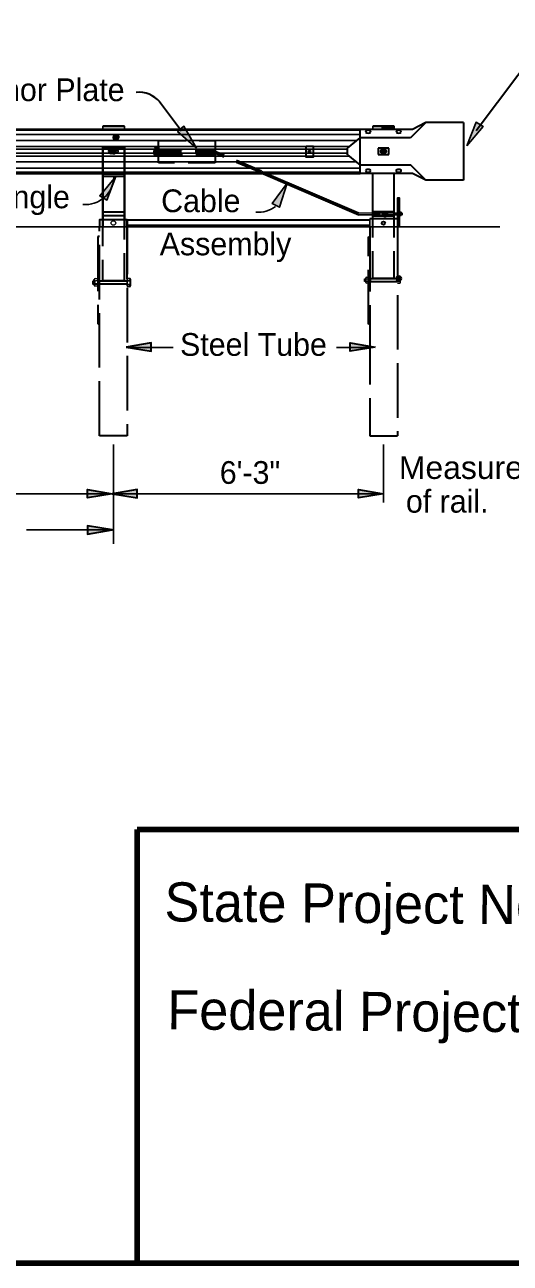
# Model space of a CAD drawing. Extents: x -8731 to 1831, y -66526 to -56618.
# Drawn here: x 1283 to 1503, y -66486 to -65928 of the extents above; entities that cross this region are included whole.
import ezdxf

# ---------------------------------------------------------------- set-up
doc = ezdxf.new("R2010")
doc.units = 0
doc.header["$LTSCALE"] = 4.1
doc.header["$PDMODE"] = 32
doc.header["$PDSIZE"] = 2.05
doc.linetypes.add('LONG_DASHED', pattern=[7.5, 6, -1.5])
doc.linetypes.add('MEDIUM_DASHED', pattern=[4.5, 3, -1.5])
doc.layers.add('1', color=7, linetype='Continuous', lineweight=25)
doc.layers.add('3', color=7, linetype='Continuous', lineweight=40)

msp = doc.modelspace()

# ---------------------------------------------------------------- hatches: boundary and pattern name
at = {"layer": '1'}
for points in [[(1360.98, -65983.28), (1355.38, -65973.34), (1352.46, -65975.68)], [(1483.28, -65982.18), (1490.64, -65973.48), (1487.42, -65971.56)], [(1324.56, -65995.96), (1320.58, -66006.66), (1317.32, -66004.8)], [(1402.06, -65999.08), (1398.52, -66009.92), (1395.18, -66008.2)], [(1329.28, -66072.98), (1340.54, -66074.82), (1340.54, -66071.08)], [(1441.72, -66072.98), (1430.46, -66074.82), (1430.46, -66071.08)], [(1322.98, -66139.24), (1311.72, -66141.08), (1311.72, -66137.32)], [(1323.02, -66139.24), (1334.28, -66141.08), (1334.28, -66137.32)], [(1445.46, -66139.24), (1434.22, -66141.08), (1434.22, -66137.32)], [(1322.98, -66155.56), (1311.72, -66153.72), (1311.72, -66157.46)]]:
    msp.add_hatch(color=256, dxfattribs=at).paths.add_polyline_path(points)

# ---------------------------------------------------------------- linework, layer by layer
at = {"layer": '1', "lineweight": 100}
for q in [(1779.98, -66290.8), (1334.26, -66486.48)]:
    msp.add_line((1334.26, -66290.8), q, dxfattribs=at)
at = {"layer": '1', "lineweight": 70}
msp.add_line((1779.98, -66486.48), (1139.82, -66486.48), dxfattribs=at)
at = {"layer": '1', "lineweight": 100}
msp.add_lwpolyline([(287.74, -65468.56), (287.74, -66486.48), (1778.5, -66486.48)], dxfattribs=at)
at = {"layer": '1'}
for points in [[(1360.98, -65983.28), (1355.38, -65973.34), (1352.46, -65975.68)], [(1483.28, -65982.18), (1490.64, -65973.48), (1487.42, -65971.56)], [(1324.56, -65995.96), (1320.58, -66006.66), (1317.32, -66004.8)], [(1402.06, -65999.08), (1398.52, -66009.92), (1395.18, -66008.2)]]:
    msp.add_lwpolyline(points, close=True, dxfattribs=at)
at = {"layer": '1', "lineweight": 35}
for points in [[(1329.28, -66072.98), (1340.54, -66074.82), (1340.54, -66071.08)], [(1441.72, -66072.98), (1430.46, -66074.82), (1430.46, -66071.08)], [(1322.98, -66139.24), (1311.72, -66141.08), (1311.72, -66137.32)], [(1323.02, -66139.24), (1334.28, -66141.08), (1334.28, -66137.32)], [(1445.46, -66139.24), (1434.22, -66141.08), (1434.22, -66137.32)], [(1322.98, -66155.56), (1311.72, -66153.72), (1311.72, -66157.46)]]:
    msp.add_lwpolyline(points, close=True, dxfattribs=at)
at = {"layer": '3', "lineweight": 35}
for p, q in [((1518.76, -65933.68), (1487.48, -65975.38)), ((1344.38, -65962.18), (1354.3, -65975.38)), ((1458.66, -65974.8), (1435, -65974.8)), ((1435, -65994.68), (1435, -65974.8)), ((1450.4, -65973.98), (1444.58, -65973.98)), ((1464.66, -65971.72), (1457.82, -65978.58)), ((1464.66, -65971.72), (1458.66, -65974.8)), ((1481.72, -65971.72), (1464.66, -65971.72)), ((1481.72, -65971.72), (1481.72, -65997.72)), ((1429.26, -65983.28), (1435.04, -65978.58)), ((1457.82, -65978.62), (1435.04, -65978.58)), ((1429.26, -65986.22), (1429.26, -65983.28)), ((1429.26, -65986.22), (1435.04, -65990.94)), ((1457.88, -65990.98), (1435.04, -65990.94)), ((1464.66, -65997.72), (1457.88, -65990.94)), ((1390.32, -65994.4), (1434.34, -66013.28)), ((1390.62, -65993.76), (1434.3, -66012.48)), ((1458.58, -65994.68), (1435, -65994.68)), ((1440.66, -66018.76), (1440.66, -65994.68)), ((1450.4, -66018.76), (1450.4, -65994.68)), ((1464.66, -65997.72), (1458.58, -65994.68)), ((1481.72, -65997.72), (1464.66, -65997.72)), ((1329.78, -66015.52), (1439.4, -66015.52)), ((1451.82, -66015.18), (1439.4, -66015.18)), ((1453.58, -66012.28), (1453.58, -66012.54)), ((1329.78, -66018.06), (1439.4, -66018.06)), ((1314.82, -66045), (1314.82, -66042.56)), ((1329.78, -66042.98), (1330.9, -66042.98)), ((1331.24, -66045.16), (1331.24, -66042.44)), ((1316.5, -66044.64), (1315.36, -66044.64)), ((1329.78, -66044.76), (1330.9, -66044.76)), ((1439.42, -66062.8), (1439.42, -66065.44))]:
    msp.add_line(p, q, dxfattribs=at)
at = {"layer": '3'}
for p, q in [((400.6, -65974.8), (1435, -65974.8)), ((1435, -65975), (400.6, -65975)), ((1318.78, -65973.28), (1328.52, -65973.28)), ((1318.78, -65973.28), (1328.52, -65973.28)), ((1440.66, -65973.28), (1450.4, -65973.28)), ((1435, -65994.24), (400.6, -65994.24)), ((400.6, -65994.68), (1435, -65994.68)), ((1318.78, -66018.76), (1318.78, -65994.68)), ((1328.52, -66018.76), (1328.52, -65994.72))]:
    msp.add_line(p, q, dxfattribs=at)
at = {"layer": '3', "lineweight": 25}
for p, q in [((1318.78, -65974.7), (1318.78, -65973.28)), ((1318.78, -65974.7), (1318.78, -65973.28)), ((1328.52, -65974.7), (1328.52, -65973.28)), ((1328.52, -65974.7), (1328.52, -65973.28)), ((1440.66, -65974.7), (1440.66, -65973.28)), ((1450.4, -65974.7), (1450.4, -65973.28)), ((400.6, -65977.04), (1435, -65977.04)), ((400.6, -65979.84), (1433.48, -65979.84)), ((400.6, -65982.48), (1430.26, -65982.48)), ((400.6, -65983.72), (1429.26, -65983.72)), ((400.6, -65985.56), (1429.26, -65985.56)), ((400.6, -65986.8), (1429.98, -65986.8)), ((1322.22, -65984.04), (1325.08, -65984.04)), ((1322.22, -65985.24), (1325.08, -65985.24)), ((400.6, -65989.44), (1433.2, -65989.44)), ((400.6, -65992.24), (1434.96, -65992.24)), ((1318.78, -65996), (1318.78, -65994.58)), ((1318.78, -65994.68), (1328.52, -65994.68)), ((1318.78, -65995.08), (1328.52, -65995.08)), ((1440.66, -66012.54), (1434.3, -66012.48)), ((1440.66, -66013.28), (1434.34, -66013.28)), ((1439.4, -66015.18), (1439.4, -66018.76)), ((1451.86, -66012.56), (1450.44, -66012.56)), ((1451.86, -66013.26), (1450.44, -66013.26)), ((1452.94, -66013.72), (1452.84, -66013.72)), ((1453.46, -66012.54), (1452.94, -66012.54)), ((1453.48, -66013.26), (1452.94, -66013.26)), ((1453.46, -66013.62), (1452.94, -66013.62)), ((1453.58, -66012.54), (1453.58, -66012.72)), ((1453.58, -66012.7), (1453.58, -66013.46)), ((1453.62, -66013.26), (1453.58, -66013.26)), ((400.6, -66018.76), (1498.16, -66018.76)), ((1329.78, -66073.24), (1350.5, -66073.24)), ((1424.26, -66073.24), (1439.32, -66073.24)), ((1323.48, -66116.92), (1323.48, -66161.8)), ((1445.58, -66116.92), (1445.58, -66143.14)), ((1284.26, -66155.56), (1323.48, -66155.56))]:
    msp.add_line(p, q, dxfattribs=at)
at = {"layer": '3', "linetype": 'LONG_DASHED'}
for p, q in [((1318.78, -65994.68), (1318.78, -65982.9)), ((1328.52, -65994.68), (1328.52, -65982.9))]:
    msp.add_line(p, q, dxfattribs=at)
at = {"layer": '3', "linetype": 'LONG_DASHED', "lineweight": 25}
msp.add_line((1318.78, -65982.9), (1328.52, -65982.9), dxfattribs=at)
at = {"layer": '3', "linetype": 'MEDIUM_DASHED', "lineweight": 13}
for p, q in [((1341.74, -65984.36), (1341.76, -65984.36)), ((1342.18, -65986.42), (1342.16, -65986.42)), ((1369.32, -65984.32), (1369.46, -65984.32)), ((1369.32, -65985.12), (1369.46, -65985.12)), ((1440.66, -66012.54), (1443.62, -66012.54)), ((1443.62, -66013.28), (1440.66, -66013.28)), ((1450.4, -66013.76), (1440.66, -66013.76)), ((1443.74, -66012.32), (1443.62, -66012.54)), ((1443.62, -66012.54), (1443.62, -66013.28)), ((1443.74, -66013.56), (1443.62, -66013.28)), ((1446.3, -66013.28), (1446.14, -66013.52)), ((1450.4, -66012.56), (1446.3, -66012.56)), ((1450.44, -66013.26), (1446.32, -66013.26)), ((1452.84, -66012.56), (1451.86, -66012.56)), ((1452.84, -66013.26), (1451.86, -66013.26)), ((1316.38, -66044.72), (1316.36, -66044.72)), ((1317.64, -66044.6), (1316.5, -66044.6))]:
    msp.add_line(p, q, dxfattribs=at)
at = {"layer": '3', "linetype": 'MEDIUM_DASHED', "lineweight": 35}
for p, q in [((1342.02, -65984.42), (1368.36, -65984.32)), ((1342.02, -65985.2), (1368.02, -65985.12)), ((1342.04, -65986.28), (1342.04, -65983.44)), ((1342.34, -65983.72), (1369.46, -65983.62)), ((1342.34, -65985.96), (1369.46, -65985.88)), ((1390.42, -65994.44), (1368.02, -65984.96)), ((1390.48, -65993.68), (1368.3, -65984.26)), ((1328.46, -66012.1), (1318.78, -66012.1)), ((1328.46, -66013.76), (1318.78, -66013.76)), ((1450.4, -66011.94), (1440.66, -66011.94)), ((1450.4, -66012.1), (1440.66, -66012.1)), ((1450.4, -66013.9), (1440.66, -66013.9)), ((1444.9, -66013.28), (1444.88, -66013.28)), ((1446.3, -66012.54), (1446.14, -66012.28)), ((1446.3, -66012.54), (1446.3, -66013.28)), ((1440.66, -66041.96), (1440.66, -66018.76)), ((1450.4, -66041.96), (1450.4, -66018.76))]:
    msp.add_line(p, q, dxfattribs=at)
at = {"layer": '3', "lineweight": 13}
for p, q in [((1367.42, -65985.04), (1367.26, -65984.96)), ((1368.16, -65984.24), (1368.22, -65984.26)), ((1368.36, -65984.32), (1368.38, -65984.36)), ((1440.5, -66015.18), (1440.42, -66015.18)), ((1316.44, -66043.18), (1315.34, -66043.18)), ((1329.78, -66043.14), (1329.74, -66043.14)), ((1329.78, -66045.42), (1329.78, -66042.28)), ((1329.78, -66042.28), (1329.78, -66045.6)), ((1437.54, -66043.88), (1437.54, -66041.72)), ((1437.78, -66042.2), (1438.6, -66042.2)), ((1438.6, -66043.48), (1437.8, -66043.48)), ((1451.94, -66042.08), (1452.98, -66042.08)), ((1451.94, -66043.44), (1452.98, -66043.44)), ((1453.26, -66043.9), (1453.26, -66041.64)), ((1316.46, -66045.5), (1315.28, -66045.5)), ((1329.78, -66045.62), (1330.84, -66045.62)), ((1451.94, -66044.16), (1452.98, -66044.16))]:
    msp.add_line(p, q, dxfattribs=at)
at = {"layer": '3', "linetype": 'LONG_DASHED', "lineweight": 35}
for p, q in [((1329.78, -66042.28), (1329.78, -66018.74)), ((1439.4, -66018.76), (1439.4, -66023.32)), ((1451.86, -66018.78), (1451.86, -66113.02)), ((1439.32, -66065.24), (1439.32, -66113.02)), ((1439.32, -66113.02), (1451.86, -66113.02))]:
    msp.add_line(p, q, dxfattribs=at)
at = {"layer": '3', "linetype": 'MEDIUM_DASHED', "lineweight": 35}
for points in [[(1369.54, -65979.76), (1369.54, -65989.92), (1343.86, -65989.92), (1343.86, -65979.76)], [(1342.04, -65984.42), (1342.04, -65985.2), (1341.86, -65985.2), (1341.86, -65984.42)], [(1343.86, -65983), (1343.86, -65986.68), (1343.42, -65986.68), (1343.42, -65983)], [(1351.78, -65983.96), (1351.78, -65985.56), (1348.92, -65985.56), (1348.92, -65983.96)], [(1446.14, -66012.32), (1446.14, -66013.56), (1443.74, -66013.56), (1443.74, -66012.32)]]:
    msp.add_lwpolyline(points, close=True, dxfattribs=at)
for points in [[(1342.24, -65983.26), (1343.46, -65983.26), (1343.46, -65986.42), (1342.3, -65986.42)], [(1318.76, -66015.14), (1318.58, -66015.14), (1318.58, -66042.9)], [(1328.52, -66042.9), (1328.52, -66015.14), (1328.42, -66015.14)], [(1316.44, -66043.14), (1317.64, -66043.14), (1329.78, -66043.14)], [(1318.58, -66042.84), (1318.58, -66042.94), (1328.52, -66042.94), (1328.52, -66042.84)], [(1451.9, -66042.24), (1439.48, -66042.24), (1439.48, -66043.4), (1451.9, -66043.4)], [(1450.48, -66042.08), (1440.42, -66042.08), (1440.42, -66042)], [(1329.78, -66044.6), (1317.64, -66044.6), (1317.64, -66044.64)]]:
    msp.add_lwpolyline(points, dxfattribs=at)
at = {"layer": '3', "lineweight": 35}
for points in [[(1410.54, -65982.28), (1413.7, -65982.28), (1413.7, -65987.24), (1410.54, -65987.24)], [(1314.82, -66043.2), (1314.82, -66044.64), (1314.3, -66044.64), (1314.3, -66043.2)]]:
    msp.add_lwpolyline(points, close=True, dxfattribs=at)
at = {"layer": '3', "linetype": 'LONG_DASHED', "lineweight": 35}
for points in [[(1447.96, -65983.22), (1443.08, -65983.22), (1443.08, -65986.06), (1447.96, -65986.06)], [(1439.4, -66023.32), (1439.4, -66062.72), (1438.7, -66062.72), (1438.7, -66023.32)]]:
    msp.add_lwpolyline(points, close=True, dxfattribs=at)
at = {"layer": '3', "lineweight": 25}
for points in [[(1318.78, -65996), (1328.52, -65996), (1328.52, -65994.58)], [(1452.94, -66013.72), (1452.94, -66012.02), (1452.84, -66012.02)], [(1201.78, -66139.24), (1325.3, -66139.24), (1445.58, -66139.24)]]:
    msp.add_lwpolyline(points, dxfattribs=at)
at = {"layer": '3', "lineweight": 35}
for points in [[(1452.84, -66018.76), (1452.84, -66005.76), (1451.86, -66005.76), (1451.86, -66018.76)], [(1329.78, -66018.74), (1329.78, -66015.52), (1317.2, -66015.52), (1317.2, -66018.74)], [(1452.94, -66013.56), (1452.94, -66012.16), (1453.42, -66012.16)], [(1453.58, -66012.56), (1453.82, -66012.56), (1453.82, -66013.26), (1453.58, -66013.26)], [(1452.92, -66041.28), (1451.94, -66041.28), (1451.94, -66041.3)]]:
    msp.add_lwpolyline(points, dxfattribs=at)
at = {"layer": '3', "linetype": 'LONG_DASHED', "lineweight": 35}
for points in [[(1329.78, -66015.52), (1329.78, -66113.02), (1317.2, -66113.02), (1317.2, -66018.74)], [(1317.14, -66023.12), (1317.14, -66023.12), (1316.44, -66023.12), (1316.44, -66062.56), (1317.14, -66062.56), (1317.14, -66062.52)]]:
    msp.add_lwpolyline(points, dxfattribs=at)
at = {"layer": '3', "lineweight": 13}
for points in [[(1315.28, -66042.12), (1315.28, -66042.08), (1316.46, -66042.08), (1316.46, -66042.12)], [(1330.86, -66042.12), (1329.78, -66042.12), (1329.78, -66045.42)], [(1437.54, -66043.48), (1436.98, -66043.48), (1436.98, -66042.2), (1437.58, -66042.2)], [(1437.84, -66041.42), (1438.68, -66041.42), (1438.68, -66044.16), (1437.84, -66044.16)]]:
    msp.add_lwpolyline(points, dxfattribs=at)
at = {"layer": '3', "lineweight": 35}
for centre, radius in [((1412.119, -65984.765), 0.496), ((1445.523, -66017.018), 0.746)]:
    msp.add_circle(centre, radius, dxfattribs=at)
at = {"layer": '3', "linetype": 'LONG_DASHED', "lineweight": 35}
msp.add_circle((1445.524, -65984.64), 1.168, dxfattribs=at)
at = {"layer": '3', "lineweight": 13}
msp.add_circle((1323.497, -66017.018), 1.037, dxfattribs=at)
at = {"layer": '3', "lineweight": 35}
for centre, radius, start, end in [((1334.865, -65970.984), 12.961, 42.17829, 94.69714), ((1315.574, -66043.903), 0.783, 111.2609, 248.7391), ((1329.98, -66043.877), 1.255, 315.12012, 44.87988), ((1330.783, -66042.548), 0.451, 281.05508, 78.94492), ((1315.248, -66045.061), 0.431, 84.31911, 272.20948), ((1330.804, -66045.193), 0.43, 268.2643, 81.38435)]:
    msp.add_arc(centre, radius, start, end, dxfattribs=at)
at = {"layer": '3', "lineweight": 25}
for centre, radius, start, end in [((1322.23, -65984.639), 0.609, 90, 270), ((1323.652, -65984.639), 1.168, 148.54918, 211.57817), ((1323.652, -65984.639), 1.168, 328.54918, 31.57817), ((1325.075, -65984.639), 0.609, 270, 90), ((1310.775, -65995.736), 12.961, 265.30286, 357.67301), ((1388.933, -65999.211), 12.961, 265.30286, 307.07733)]:
    msp.add_arc(centre, radius, start, end, dxfattribs=at)
at = {"layer": '3', "linetype": 'LONG_DASHED', "lineweight": 13}
for start, end in [(31.57817, 148.54918), (211.52899, 328.54918)]:
    msp.add_arc((1323.652, -65984.639), 1.168, start, end, dxfattribs=at)
at = {"layer": '3', "lineweight": 13}
for centre, radius, start, end in [((1315.374, -66042.626), 0.553, 98.72338, 261.27662), ((1437.889, -66043.825), 0.339, 89.9055, 265.68931), ((1437.949, -66041.816), 0.398, 102.33496, 261.48334), ((1438.322, -66042.848), 0.771, 124.08264, 235.91736), ((1452.838, -66041.679), 0.422, 288.72388, 74.97134), ((1452.371, -66042.769), 0.916, 313.39446, 48.80895), ((1452.898, -66043.808), 0.363, 282.15309, 73.60472)]:
    msp.add_arc(centre, radius, start, end, dxfattribs=at)
at = {"layer": '3', "lineweight": 35}
for centre, major_axis, ratio, start_param, end_param in [((1438.613, -65975.95), (1.167, 0), 0.679978, 6.2831853, 9.424778), ((1438.613, -65975.95), (-1.167, 0), 0.434256, 6.2831853, 9.424778), ((1452.42, -65975.95), (1.167, 0), 0.679978, 6.2831853, 9.424778), ((1452.42, -65975.95), (-1.167, 0), 0.434256, 6.2831853, 9.424778), ((1438.613, -65993.328), (-1.167, 0), 0.434256, 3.1415927, 6.2831853), ((1438.613, -65993.328), (1.167, 0), 0.679978, 3.1415927, 6.2831853), ((1452.42, -65993.328), (-1.167, 0), 0.434256, 3.1415927, 6.2831853), ((1452.42, -65993.328), (1.167, 0), 0.679978, 3.1415927, 6.2831853), ((1453.429, -66012.346), (0, 0.195), 0.801784, 3.1415927, 6.2831853)]:
    msp.add_ellipse(centre, major_axis=major_axis, ratio=ratio, start_param=start_param, end_param=end_param, dxfattribs=at)
at = {"layer": '3', "linetype": 'MEDIUM_DASHED', "lineweight": 35}
for centre, major_axis, ratio, start_param, end_param in [((1342.332, -65986.185), (-0.291, 0), 0.7606, 4.712389, 7.3612561), ((1342.371, -65983.489), (-0.329, 0.018), 0.712554, 4.712389, 7.8539816), ((1342.358, -65984.844), (0, -1.12), 0.279751, 3.1415927, 6.2831853), ((1342.332, -65986.185), (-0.291, 0), 0.7606, 1.3568092, 1.5707963)]:
    msp.add_ellipse(centre, major_axis=major_axis, ratio=ratio, start_param=start_param, end_param=end_param, dxfattribs=at)
at = {"layer": '3', "lineweight": 25}
for centre, major_axis, ratio, start_param, end_param in [((1453.455, -66012.906), (0, 0.365), 0.357143, 4.9906887, 6.2831853), ((1453.455, -66012.906), (0, 0.365), 0.357143, 3.1415927, 4.3074972), ((1453.455, -66013.44), (0, 0.169), 0.771517, 3.1415927, 6.2831853)]:
    msp.add_ellipse(centre, major_axis=major_axis, ratio=ratio, start_param=start_param, end_param=end_param, dxfattribs=at)
at = {"layer": '3'}
for p in [(1324.5, -65978.42), (1324.78, -65978.24), (1322.48, -65984.58), (1323.66, -65984.56), (1368.14, -65984.88), (1445.52, -65984.64), (1446.22, -66013), (1452.44, -66042.04)]:
    msp.add_point(p, dxfattribs=at)

# ---------------------------------------------------------------- texts
at = {"layer": '1'}
for s, p in [('State Project No.', (1346.52, -66332.18)), ('Federal Project No.', (1347.78, -66380.92))]:
    msp.add_text(s, height=17.66, rotation=359.537, dxfattribs=at).set_placement(p)
at = {"layer": '3'}
for s, p in [('Anchor Plate', (1249.98, -65962)), ('Shelf Angle', (1233.64, -66010.36)), ('Cable ', (1345.06, -66012.12)), ('Assembly', (1344.42, -66031.58)), ('Steel Tube', (1353.6, -66076.96)), ('6\'-3"', (1371.56, -66134.74)), ('of rail.', (1455.68, -66147.74))]:
    msp.add_text(s, height=10.26, dxfattribs=at).set_placement(p)
at = {"layer": '3', "width": 1.05}
msp.add_text('Measured at back', height=10.26, dxfattribs=at).set_placement((1452.5, -66132.52))

doc.saveas('drawing.dxf')
